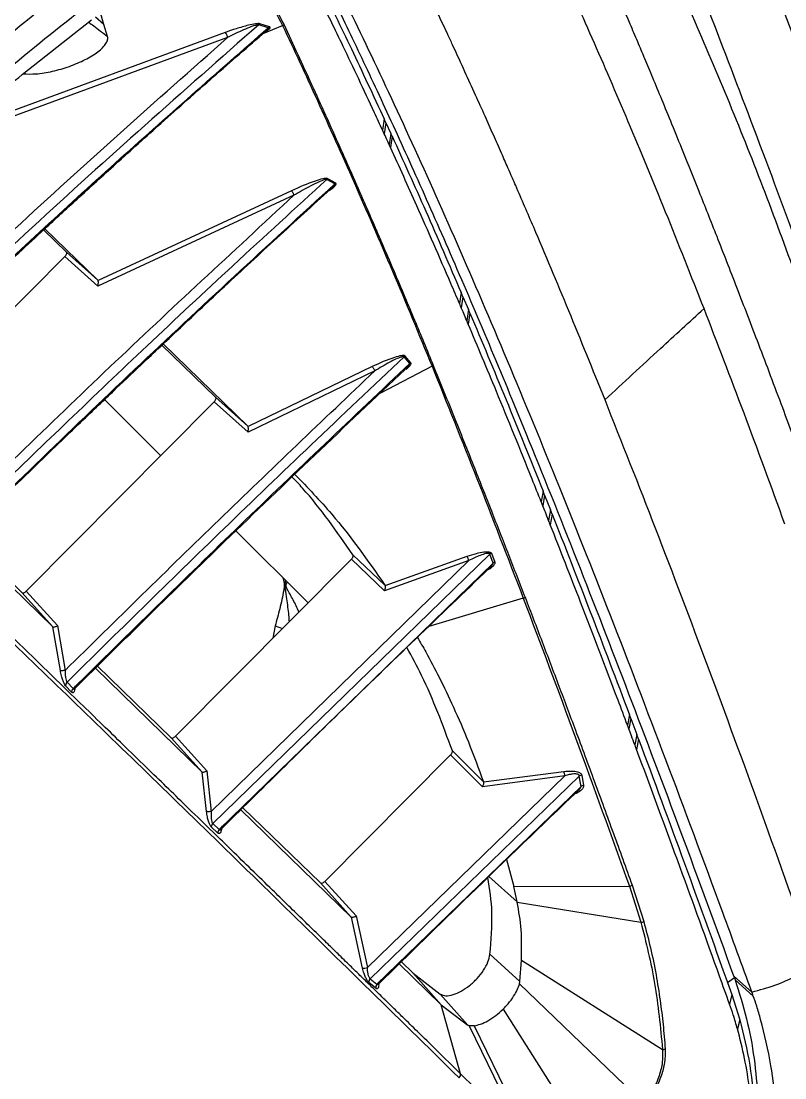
# Model space of a CAD drawing. Extents: x 943 to 1030, y 781 to 934.
# Drawn here: x 959.682 to 963.179, y 873.125 to 877.964 of the extents above; entities that cross this region are included whole.
import ezdxf

# ---------------------------------------------------------------- set-up
doc = ezdxf.new("R2010")
doc.units = 0
doc.header["$MEASUREMENT"] = 0
doc.layers.add('1', color=4, linetype='Continuous')

# ---------------------------------------------------------------- blocks, each defined once
blk = doc.blocks.new('AIRA')
at = {"layer": '1', "color": 3, "linetype": 'Continuous', "lineweight": 25}
for p, q in [((16.884, 74.7824), (16.8448, 74.8172)), ((16.884, 74.7824), (16.8666, 74.8432)), ((16.5094, 74.5533), (16.8262, 74.8039)), ((16.9006, 74.7287), (16.884, 74.7824)), ((17.6363, 74.7681), (17.5925, 74.7818)), ((17.6418, 74.7724), (17.5981, 74.7862)), ((17.6133, 74.742), (17.702, 74.7781)), ((17.4498, 74.7234), (16.1696, 74.253)), ((17.439, 74.7463), (16.1929, 74.2874)), ((17.6205, 74.7482), (17.6396, 74.7609)), ((18.1671, 74.3504), (18.1598, 74.2989)), ((18.175, 74.3333), (18.1671, 74.3504)), ((18.175, 74.3333), (18.1677, 74.2819)), ((18.175, 74.3333), (18.1977, 74.2838)), ((18.1977, 74.2838), (18.1904, 74.2324)), ((18.2036, 74.2709), (18.1977, 74.2838)), ((18.2036, 74.2709), (18.1963, 74.2195)), ((17.9091, 74.0768), (17.9045, 74.0732)), ((17.9404, 74.0526), (17.9045, 74.0732)), ((17.9451, 74.0562), (17.9091, 74.0768)), ((17.7541, 74.0008), (16.8567, 73.5846)), ((17.7427, 74.0218), (16.857, 73.6105)), ((16.8561, 73.6117), (16.6134, 73.8479)), ((16.7119, 73.7407), (16.6074, 73.8424)), ((15.8449, 72.8539), (16.7052, 73.72)), ((16.8567, 73.5846), (16.7052, 73.72)), ((16.8561, 73.6117), (16.7119, 73.7407)), ((16.8561, 73.6117), (16.857, 73.6105)), ((18.5198, 73.555), (18.5122, 73.5046)), ((18.5279, 73.5361), (18.5198, 73.555)), ((18.5279, 73.5361), (18.5202, 73.4857)), ((18.5279, 73.5361), (18.5527, 73.4779)), ((18.5527, 73.4779), (18.545, 73.4276)), ((18.5598, 73.461), (18.5521, 73.4107)), ((18.5599, 73.461), (18.5527, 73.4779)), ((17.3954, 73.0757), (17.1497, 73.3148)), ((17.5433, 72.9433), (17.1556, 73.3204)), ((18.2638, 73.2646), (18.2588, 73.2612)), ((18.2892, 73.2337), (18.2638, 73.2646)), ((18.1128, 73.2164), (17.5443, 72.9416)), ((18.3863, 73.2186), (18.1498, 73.0954)), ((18.2842, 73.2304), (18.2588, 73.2612)), ((18.1237, 73.1966), (17.5437, 72.9163)), ((17.5433, 72.9433), (17.3954, 73.0757)), ((16.5284, 72.1888), (17.3888, 73.055)), ((17.1442, 72.8085), (16.8869, 73.0659)), ((17.5437, 72.9163), (17.3888, 73.055)), ((17.5433, 72.9433), (17.5443, 72.9416)), ((18.8944, 72.6461), (18.886, 72.5972)), ((18.9019, 72.6273), (18.8944, 72.6461)), ((18.9019, 72.6273), (18.8935, 72.5784)), ((18.9019, 72.6273), (18.9283, 72.5609)), ((18.9283, 72.5609), (18.9198, 72.5122)), ((18.9361, 72.5411), (18.9277, 72.4924)), ((18.9361, 72.5411), (18.9283, 72.5609)), ((16.2409, 72.4414), (16.5076, 72.1819)), ((17.8185, 72.1342), (17.4884, 72.4644)), ((16.6497, 72.0246), (16.2309, 72.4316)), ((18.6506, 72.3576), (17.382, 71.1239)), ((18.1706, 72.2156), (18.0241, 72.3542)), ((18.1712, 72.2142), (18.5464, 72.3477)), ((18.6656, 72.3165), (18.6506, 72.3576)), ((18.658, 72.3613), (18.6731, 72.3203)), ((17.212, 71.5238), (18.0168, 72.3341)), ((17.3754, 71.1791), (18.5548, 72.3279)), ((18.6656, 72.3165), (17.4113, 71.0961)), ((18.169, 72.1903), (18.0168, 72.3341)), ((18.5548, 72.3279), (18.169, 72.1903)), ((18.1706, 72.2156), (18.1712, 72.2142)), ((16.5076, 72.1819), (16.6497, 72.0246)), ((16.5284, 72.1888), (16.6718, 72.0301)), ((18.8039, 72.1564), (18.3713, 72.026)), ((16.6506, 72.024), (16.6497, 72.0246)), ((16.6843, 71.8246), (16.6506, 72.024)), ((16.6718, 72.0301), (16.7065, 71.8254)), ((17.6676, 72.0287), (17.658, 71.9728)), ((17.6676, 72.0287), (17.702, 72.0169)), ((17.3332, 71.3599), (16.8446, 71.8351)), ((16.8544, 71.8446), (17.1912, 71.5169)), ((16.7151, 71.7711), (16.7425, 71.7418)), ((16.7086, 71.7547), (16.7051, 71.7594)), ((16.736, 71.7255), (16.7086, 71.7547)), ((19.2906, 71.6211), (19.2812, 71.5743)), ((19.2968, 71.6046), (19.2906, 71.6211)), ((19.2968, 71.6046), (19.2874, 71.5578)), ((19.2968, 71.6046), (19.3242, 71.5313)), ((17.212, 71.5238), (17.3556, 71.3651)), ((19.3242, 71.5313), (19.3148, 71.4847)), ((19.3322, 71.5101), (19.3242, 71.5313)), ((17.1912, 71.5169), (17.3332, 71.3599)), ((19.3322, 71.5101), (19.3227, 71.4635)), ((17.8956, 70.8588), (18.4712, 71.4383)), ((18.6175, 71.2923), (18.4712, 71.4383)), ((18.6217, 71.3147), (18.4792, 71.4571)), ((17.3343, 71.3592), (17.3332, 71.3599)), ((17.3535, 71.1792), (17.3343, 71.3592)), ((17.3556, 71.3651), (17.3754, 71.1791)), ((18.0901, 70.464), (18.9946, 71.3421)), ((19.0603, 71.3413), (18.1035, 70.4135)), ((18.9946, 71.3421), (18.6175, 71.2923)), ((18.6217, 71.3147), (18.9902, 71.3625)), ((19.0686, 71.2943), (19.0603, 71.3413)), ((19.072, 71.3452), (19.0805, 71.2981)), ((18.1342, 70.3877), (19.0686, 71.2943)), ((19.0528, 71.2734), (19.0604, 71.2799)), ((18.0163, 70.695), (17.5107, 71.1871)), ((17.5204, 71.1966), (17.8748, 70.8519)), ((17.4049, 71.0806), (17.3756, 71.1084)), ((17.382, 71.1239), (17.4113, 71.0961)), ((18.7271, 70.9588), (18.7601, 70.8358)), ((17.8748, 70.8519), (18.0163, 70.695)), ((17.8956, 70.8588), (18.0383, 70.7006)), ((18.6466, 70.8812), (18.7759, 70.7658)), ((18.7601, 70.8358), (19.2899, 70.8378)), ((18.7759, 70.7658), (18.7601, 70.8358)), ((19.2899, 70.8378), (19.3427, 70.6719)), ((19.3024, 70.8421), (19.3555, 70.6758)), ((18.7764, 70.7637), (18.7759, 70.7658)), ((18.7764, 70.7637), (19.3427, 70.6719)), ((18.0383, 70.7006), (18.0901, 70.464)), ((18.017, 70.6945), (18.0163, 70.695)), ((18.068, 70.4624), (18.017, 70.6945)), ((18.6515, 70.525), (18.7889, 70.4008)), ((18.4275, 70.2944), (18.2361, 70.4808)), ((18.2461, 70.4906), (18.3, 70.4382)), ((18.7889, 70.4008), (18.7957, 70.4984)), ((18.7957, 70.4984), (19.4416, 70.0892)), ((18.1035, 70.4135), (18.1342, 70.3877)), ((18.3, 70.4382), (18.4275, 70.2944)), ((18.3, 70.4382), (18.424, 70.3426)), ((19.7705, 70.4174), (19.7398, 70.3943)), ((19.7671, 70.427), (19.8507, 70.3525)), ((19.7671, 70.4269), (19.7705, 70.4174)), ((19.7705, 70.4174), (19.7737, 70.4084)), ((18.1282, 70.3697), (18.0975, 70.3956)), ((18.143, 70.3906), (18.1433, 70.39)), ((18.7868, 70.3901), (18.7889, 70.4008)), ((18.7868, 70.3901), (19.3589, 69.8406)), ((19.7737, 70.4085), (19.8572, 70.3341)), ((18.424, 70.3426), (18.5502, 70.2005)), ((19.7591, 70.3409), (19.7485, 70.297)), ((19.7591, 70.3409), (19.7957, 70.2256)), ((18.517, 69.9785), (18.4275, 70.2944)), ((18.4275, 70.2944), (18.5502, 70.2005)), ((18.7116, 70.2741), (19.1135, 69.6407)), ((19.7957, 70.2256), (19.7849, 70.1831)), ((18.5561, 70.1981), (18.5502, 70.2005)), ((18.5561, 70.1981), (18.7955, 69.7063)), ((18.5793, 70.1981), (18.5561, 70.1981)), ((18.5793, 70.1981), (18.841, 69.6619)), ((18.7955, 69.7063), (18.517, 69.9785))]:
    blk.add_line(p, q, dxfattribs=at)
for centre, radius, start, end in [((17.607, 74.7691), 0.0193, 117.6015, 138.7502), ((17.6509, 74.7553), 0.0194, 117.7995, 138.5675), ((17.6955, 74.7981), 0.0211, 288.1278, 307.8889), ((18.378, 73.2393), 0.0223, 291.918, 307.9047), ((18.6644, 72.3394), 0.0229, 106.2691, 127.0069), ((18.6793, 72.2982), 0.0229, 105.749, 126.8598), ((18.7981, 72.1789), 0.0232, 284.4101, 306.7574), ((16.7291, 71.7561), 0.0206, 132.971, 183.8218), ((16.7565, 71.7267), 0.0206, 133.008, 183.5123), ((18.9217, 71.3371), 0.0731, 3.9172, 20.3492), ((19.0732, 71.322), 0.0232, 92.8513, 123.6079), ((19.0815, 71.2749), 0.0232, 92.4031, 123.5699), ((17.3967, 71.1087), 0.0211, 134.139, 180.8769), ((17.426, 71.081), 0.0211, 134.1819, 180.9897), ((19.2885, 70.8622), 0.0244, 273.253, 304.6252), ((19.3421, 70.6968), 0.0249, 271.4545, 302.6079), ((18.0759, 70.5059), 0.0442, 259.7598, 288.7933), ((18.1183, 70.3986), 0.021, 134.6451, 188.117), ((18.149, 70.3728), 0.0209, 134.6256, 188.5571), ((19.4424, 70.1154), 0.0263, 268.0804, 295.8014), ((18.4968, 69.9745), 0.0205, 312.4724, 11.1642)]:
    blk.add_arc(centre, radius, start, end, dxfattribs=at)
for points in [[(20.3622, 72.6943), (20.2715, 72.98), (20.09, 73.5514), (19.775, 74.3749), (19.4289, 75.1729), (19.049, 75.9428), (18.6357, 76.684), (18.1918, 77.3984), (17.8686, 77.8497), (17.707, 78.0754)], [(18.424, 70.3426), (18.432, 70.3395), (18.4479, 70.3332), (18.4818, 70.3386), (18.5194, 70.3546), (18.5579, 70.3806), (18.5937, 70.4141), (18.623, 70.4518), (18.6443, 70.4907), (18.6491, 70.5135), (18.6515, 70.525)]]:
    blk.add_open_spline(points, degree=3, dxfattribs=at)
for points, knots in [([(19.4541, 77.8261), (19.4856, 77.7946), (19.5489, 77.7314), (19.6828, 77.5975), (19.846, 77.4342), (20.0418, 77.2385), (20.2688, 77.0114), (20.5273, 76.7529), (20.8168, 76.4634), (21.1371, 76.1431), (21.4874, 75.7928), (21.8667, 75.4135), (22.2741, 75.0061), (22.7086, 74.5717), (23.169, 74.1115), (23.6544, 73.6261), (24.1614, 73.1192), (24.5189, 72.7615), (24.6973, 72.5831)], [0, 0, 0, 0, 0.061083, 0.122572, 0.184434, 0.246622, 0.309083, 0.37177, 0.434634, 0.497627, 0.560698, 0.623793, 0.686861, 0.749849, 0.812706, 0.875381, 0.937829, 1, 1, 1, 1]), ([(16.7635, 77.6975), (16.438, 77.4073), (15.787, 76.8269), (14.8258, 75.9334), (13.8771, 75.0243), (12.943, 74.0988), (12.0242, 73.1586), (11.1221, 72.2041), (10.236, 71.2375), (9.661, 70.5833), (9.3735, 70.2562)], [0, 0, 0, 0, 0.125, 0.25, 0.375, 0.5, 0.625, 0.75, 0.875, 1, 1, 1, 1]), ([(20.5034, 72.5531), (20.423, 72.7768), (20.2622, 73.2241), (20.0354, 73.8409), (19.8196, 74.4163), (19.6165, 74.9451), (19.4279, 75.424), (19.2538, 75.8536), (19.0952, 76.2336), (18.9499, 76.5709), (18.8661, 76.7565), (18.8241, 76.8494)], [0, 0, 0, 0, 0.112326, 0.224545, 0.336805, 0.448957, 0.560973, 0.670583, 0.780088, 0.889936, 1, 1, 1, 1]), ([(20.8496, 72.5364), (20.7706, 72.7571), (20.6122, 73.1992), (20.3879, 73.8108), (20.1736, 74.3839), (19.9714, 74.9116), (19.7833, 75.3901), (19.6097, 75.8192), (19.4512, 76.1992), (19.3056, 76.537), (19.2215, 76.7228), (19.1794, 76.816)], [0, 0, 0, 0, 0.111331, 0.223023, 0.3353, 0.447792, 0.559856, 0.669701, 0.779534, 0.889566, 1, 1, 1, 1]), ([(17.9126, 76.6519), (17.5918, 76.4092), (16.9535, 75.9263), (16.0442, 75.1453), (15.1613, 74.3457), (14.3049, 73.5215), (13.474, 72.6841), (12.6644, 71.8362), (11.8848, 70.9679), (11.1301, 70.0685), (10.6622, 69.4397), (10.4269, 69.1234)], [0, 0, 0, 0, 0.113392, 0.225638, 0.337341, 0.448782, 0.560233, 0.669481, 0.778832, 0.888788, 1, 1, 1, 1]), ([(20.0885, 72.7668), (20.0562, 72.8542), (19.9866, 73.0423), (19.8846, 73.3122), (19.7844, 73.5732), (19.6936, 73.8059), (19.6118, 74.0124), (19.5432, 74.1831), (19.4863, 74.3228), (19.4399, 74.4357), (19.3985, 74.5356), (19.3617, 74.6235), (19.3272, 74.7055), (19.2879, 74.7979), (19.2405, 74.9085), (19.1838, 75.0394), (19.1209, 75.1823), (19.0522, 75.3357), (18.9782, 75.4978), (18.903, 75.6591), (18.8273, 75.8178), (18.7517, 75.9721), (18.6832, 76.1078), (18.6221, 76.2256), (18.583, 76.2991), (18.5573, 76.3465), (18.5452, 76.3688), (18.5331, 76.3909), (18.5209, 76.413), (18.5086, 76.4351), (18.4966, 76.4565), (18.4887, 76.4705), (18.485, 76.477)], [0, 0, 0, 0, 0.051222, 0.11028, 0.164997, 0.215365, 0.261382, 0.303053, 0.332746, 0.359755, 0.38408, 0.405722, 0.425019, 0.445903, 0.476395, 0.511269, 0.550526, 0.594169, 0.642201, 0.694622, 0.74438, 0.797535, 0.854089, 0.893278, 0.933948, 0.943284, 0.952687, 0.962135, 0.971612, 0.98125, 0.991199, 1, 1, 1, 1]), ([(18.3969, 76.174), (18.2652, 76.0854), (17.9989, 75.9062), (17.6017, 75.6241), (17.2018, 75.3284), (16.8001, 75.0184), (16.4085, 74.7031), (15.9602, 74.3274), (15.4514, 73.88), (14.8696, 73.339), (14.355, 72.834), (13.9157, 72.3844), (13.5603, 72.0082), (13.2221, 71.6376), (12.9012, 71.2732), (12.5878, 70.9043), (12.2149, 70.4484), (11.7912, 69.9015), (11.3335, 69.273), (11.0502, 68.8492), (10.9105, 68.6404)], [0, 0, 0, 0, 0.044709, 0.090349, 0.13691, 0.184379, 0.232745, 0.277954, 0.348418, 0.422679, 0.500679, 0.550525, 0.598903, 0.645795, 0.691185, 0.735062, 0.781563, 0.856423, 0.929252, 1, 1, 1, 1]), ([(19.6317, 73.4822), (19.5728, 73.6315), (19.455, 73.9303), (19.2842, 74.3418), (19.1185, 74.7255), (18.9528, 75.0923), (18.7886, 75.4382), (18.6349, 75.7449), (18.535, 75.9316), (18.4819, 76.0267), (18.4674, 76.0525), (18.453, 76.0779), (18.4387, 76.1028), (18.4244, 76.1276), (18.4105, 76.1514), (18.4013, 76.1668), (18.3969, 76.174)], [0, 0, 0, 0, 0.125105, 0.25021, 0.375318, 0.500431, 0.64056, 0.780705, 0.904085, 0.917936, 0.931792, 0.945628, 0.959395, 0.973185, 0.98731, 1, 1, 1, 1]), ([(17.7744, 75.2218), (17.815, 75.1409), (17.8975, 74.9768), (18.03, 74.7026), (18.1711, 74.4019), (18.3214, 74.0715), (18.4805, 73.7107), (18.6457, 73.3241), (18.835, 72.8676), (19.0473, 72.3383), (19.2842, 71.7274), (19.5231, 71.0941), (19.6862, 70.6481), (19.7671, 70.427)], [0, 0, 0, 0, 0.073434, 0.149042, 0.226912, 0.307125, 0.389668, 0.474472, 0.55786, 0.670736, 0.782355, 0.892082, 1, 1, 1, 1]), ([(19.1783, 73.0644), (19.1227, 73.2017), (19.012, 73.4756), (18.8906, 73.7638), (18.8103, 73.9507), (18.7779, 74.0255), (18.7524, 74.084), (18.7308, 74.1335), (18.7016, 74.1999), (18.6667, 74.2788), (18.627, 74.3677), (18.5836, 74.4641), (18.5349, 74.571), (18.4933, 74.6615), (18.4607, 74.7316), (18.4391, 74.7779), (18.4186, 74.8215), (18.399, 74.863), (18.3802, 74.9025), (18.3533, 74.9589), (18.32, 75.0282), (18.2821, 75.1062), (18.2496, 75.1722), (18.23, 75.2118), (18.221, 75.2299)], [0, 0, 0, 0, 0.159638, 0.318415, 0.359826, 0.401157, 0.416576, 0.437532, 0.46746, 0.506317, 0.545815, 0.591526, 0.643402, 0.701391, 0.726608, 0.750159, 0.772861, 0.794715, 0.815726, 0.835897, 0.885812, 0.929774, 0.967826, 1, 1, 1, 1]), ([(19.8507, 70.3525), (19.8062, 70.4745), (19.6726, 70.8406), (19.4555, 71.4226), (19.2018, 72.0838), (18.9551, 72.7049), (18.7168, 73.2824), (18.4869, 73.8165), (18.2669, 74.3052), (18.0564, 74.7537), (17.927, 75.0136), (17.8623, 75.1434)], [0, 0, 0, 0, 0.059169, 0.177623, 0.296079, 0.414529, 0.53298, 0.649693, 0.766504, 0.883304, 1, 1, 1, 1]), ([(17.5106, 75.0551), (17.5307, 75.0341), (17.5542, 75.0094), (17.5898, 74.9652), (17.6385, 74.9002), (17.6758, 74.8286), (17.702, 74.7781)], [0, 0, 0, 0, 0.268602, 0.314799, 0.517091, 1, 1, 1, 1]), ([(17.5179, 75.059), (17.5438, 75.0309), (17.5934, 74.9771), (17.6565, 74.8842), (17.6911, 74.8157), (17.7084, 74.7815)], [0, 0, 0, 0, 0.352702, 0.676087, 1, 1, 1, 1]), ([(16.2378, 74.4039), (16.3624, 74.5098), (16.613, 74.7227), (16.8726, 74.9224), (17.0032, 75.0228)], [0, 0, 0, 0, 0.497118, 1, 1, 1, 1]), ([(17.8754, 74.963), (17.922, 74.8677), (18.0158, 74.676), (18.1165, 74.4594), (18.1671, 74.3504)], [0, 0, 0, 0, 0.496775, 1, 1, 1, 1]), ([(18.1598, 74.2989), (18.1476, 74.3255), (18.0861, 74.4585), (17.9874, 74.6678), (17.9052, 74.8358), (17.8684, 74.9108)], [0, 0, 0, 0, 0.121464, 0.607373, 1, 1, 1, 1]), ([(17.5925, 74.7818), (17.2444, 74.475), (16.5482, 73.8613), (15.8793, 73.217), (15.5449, 72.8948)], [0, 0, 0, 0, 0.500027, 1, 1, 1, 1]), ([(15.5706, 72.8651), (15.7953, 73.0819), (16.2447, 73.5155), (16.9326, 74.151), (17.4017, 74.5624), (17.6363, 74.7681)], [0, 0, 0, 0, 0.333307, 0.666645, 1, 1, 1, 1]), ([(16.8142, 74.7944), (16.8218, 74.7883), (16.8506, 74.7652), (16.8794, 74.7441), (16.9006, 74.7287)], [0, 0, 0, 0, 0.265229, 1, 1, 1, 1]), ([(17.5925, 74.7818), (17.5916, 74.7819), (17.5897, 74.7819), (17.5847, 74.781), (17.5748, 74.7784), (17.5535, 74.771), (17.5099, 74.7536), (17.4739, 74.7355), (17.4498, 74.7234)], [0, 0, 0, 0, 0.025396, 0.052602, 0.110525, 0.232984, 0.486334, 1, 1, 1, 1]), ([(17.5981, 74.7862), (17.597, 74.7865), (17.5946, 74.787), (17.5878, 74.7871), (17.5718, 74.7856), (17.5377, 74.7785), (17.5084, 74.7693), (17.4898, 74.7635)], [0, 0, 0, 0, 0.046267, 0.103878, 0.219296, 0.503576, 1, 1, 1, 1]), ([(17.6365, 74.7627), (17.637, 74.7634), (17.638, 74.7647), (17.6386, 74.7664), (17.6382, 74.7677), (17.6369, 74.768), (17.6363, 74.7681)], [0, 0, 0, 0, 0.26891, 0.521985, 0.761428, 1, 1, 1, 1]), ([(17.6396, 74.7609), (17.641, 74.7623), (17.6433, 74.7645), (17.645, 74.7676), (17.6453, 74.7698), (17.6441, 74.7715), (17.6426, 74.7721), (17.6418, 74.7724)], [0, 0, 0, 0, 0.30946, 0.469622, 0.698631, 0.847488, 1, 1, 1, 1]), ([(17.702, 74.7781), (17.7545, 74.6658), (17.8593, 74.4412), (18.0285, 74.0632), (18.2044, 73.6594), (18.3256, 73.3655), (18.3863, 73.2186)], [0, 0, 0, 0, 0.249996, 0.499995, 0.749996, 1, 1, 1, 1]), ([(17.7084, 74.7815), (17.7502, 74.6917), (17.8325, 74.5146), (17.9335, 74.2906), (18.0048, 74.1301), (18.0458, 74.0371), (18.0861, 73.945), (18.1228, 73.8605), (18.1635, 73.7662), (18.2088, 73.6602), (18.259, 73.5417), (18.3055, 73.4305), (18.3487, 73.3264), (18.3773, 73.2566), (18.3916, 73.2217)], [0, 0, 0, 0, 0.200875, 0.396231, 0.456503, 0.516239, 0.57544, 0.630724, 0.673355, 0.748347, 0.821887, 0.882771, 0.941398, 1, 1, 1, 1]), ([(15.5227, 72.9413), (15.8378, 73.245), (16.4682, 73.8525), (17.1226, 74.4331), (17.4498, 74.7234)], [0, 0, 0, 0, 0.49994, 1, 1, 1, 1]), ([(15.5756, 72.8634), (15.6349, 72.9211), (15.7514, 73.0345), (15.9193, 73.1958), (16.0718, 73.3412), (16.2039, 73.4663), (16.3156, 73.5713), (16.4101, 73.6596), (16.5068, 73.7495), (16.6225, 73.8565), (16.7705, 73.9924), (16.9482, 74.1539), (17.1559, 74.3405), (17.3843, 74.5431), (17.5445, 74.6822), (17.6246, 74.7518)], [0, 0, 0, 0, 0.089081, 0.174945, 0.250517, 0.315799, 0.370791, 0.415491, 0.454957, 0.512982, 0.585073, 0.67123, 0.771455, 0.885746, 1, 1, 1, 1]), ([(16.5143, 74.5572), (16.5333, 74.5564), (16.5743, 74.5547), (16.6495, 74.5676), (16.7275, 74.5903), (16.8003, 74.6215), (16.8599, 74.658), (16.891, 74.6896), (16.9025, 74.7132), (16.9012, 74.7235), (16.9006, 74.7287)], [0, 0, 0, 0, 0.119158, 0.258098, 0.401201, 0.5484, 0.698034, 0.849543, 0.925008, 1, 1, 1, 1]), ([(17.4898, 74.7635), (17.4857, 74.7623), (17.4683, 74.7574), (17.4517, 74.7511), (17.439, 74.7463)], [0, 0, 0, 0, 0.237205, 1, 1, 1, 1]), ([(17.439, 74.7463), (17.4394, 74.7458), (17.4402, 74.7449), (17.4421, 74.7421), (17.4445, 74.7376), (17.4469, 74.732), (17.4486, 74.7272), (17.4494, 74.7247), (17.4498, 74.7234)], [0, 0, 0, 0, 0.136704, 0.266943, 0.500002, 0.733059, 0.863297, 1, 1, 1, 1]), ([(17.6244, 74.7521), (17.6252, 74.7527), (17.6303, 74.7561), (17.6337, 74.7597), (17.6365, 74.7627)], [0, 0, 0, 0, 0.173586, 1, 1, 1, 1]), ([(15.7489, 73.8905), (15.8362, 73.9707), (16.0037, 74.1247), (16.2577, 74.3456), (16.4255, 74.4841), (16.5094, 74.5533)], [0, 0, 0, 0, 0.352419, 0.676072, 1, 1, 1, 1]), ([(18.1677, 74.2819), (18.1667, 74.2841), (18.164, 74.2898), (18.1614, 74.2954), (18.1598, 74.2989)], [0, 0, 0, 0, 0.390615, 1, 1, 1, 1]), ([(18.1904, 74.2324), (18.1873, 74.2391), (18.1797, 74.2557), (18.1722, 74.2721), (18.1677, 74.2819)], [0, 0, 0, 0, 0.4074614, 1, 1, 1, 1]), ([(18.1963, 74.2195), (18.1954, 74.2214), (18.1934, 74.2257), (18.1915, 74.23), (18.1904, 74.2324)], [0, 0, 0, 0, 0.439003, 1, 1, 1, 1]), ([(18.2036, 74.2709), (18.2547, 74.1583), (18.3577, 73.9309), (18.4655, 73.6811), (18.5198, 73.555)], [0, 0, 0, 0, 0.495566, 1, 1, 1, 1]), ([(18.5121, 73.5046), (18.499, 73.5353), (18.433, 73.6892), (18.3265, 73.9323), (18.2363, 74.1313), (18.1963, 74.2195)], [0, 0, 0, 0, 0.122208, 0.611082, 1, 1, 1, 1]), ([(16.0984, 72.3639), (16.1966, 72.4601), (16.4032, 72.6626), (16.7306, 72.9785), (17.091, 73.3213), (17.485, 73.6903), (17.7612, 73.9424), (17.9045, 74.0732)], [0, 0, 0, 0, 0.165885, 0.348821, 0.548819, 0.765883, 1, 1, 1, 1]), ([(17.9404, 74.0526), (17.6335, 73.7708), (17.0197, 73.2072), (16.423, 72.6251), (16.1246, 72.3341)], [0, 0, 0, 0, 0.500025, 1, 1, 1, 1]), ([(17.9091, 74.0768), (17.9081, 74.0772), (17.9056, 74.0782), (17.8978, 74.0781), (17.8797, 74.0751), (17.8256, 74.0588), (17.7785, 74.0378), (17.7427, 74.0218)], [0, 0, 0, 0, 0.032067, 0.075182, 0.158067, 0.359041, 1, 1, 1, 1]), ([(17.9045, 74.0732), (17.9041, 74.0733), (17.9033, 74.0735), (17.9011, 74.0734), (17.8905, 74.0714), (17.8657, 74.0608), (17.8173, 74.0378), (17.7795, 74.0156), (17.7541, 74.0008)], [0, 0, 0, 0, 0.012072, 0.024808, 0.051838, 0.232455, 0.48621, 1, 1, 1, 1]), ([(17.9131, 74.0213), (17.9169, 74.0236), (17.9294, 74.031), (17.9399, 74.041), (17.9456, 74.0488), (17.9469, 74.0518), (17.9472, 74.0544), (17.9458, 74.0557), (17.9451, 74.0562)], [0, 0, 0, 0, 0.199571, 0.658666, 0.765236, 0.826099, 0.920289, 1, 1, 1, 1]), ([(17.9218, 74.0296), (17.9226, 74.0302), (17.9283, 74.0347), (17.9351, 74.0412), (17.9407, 74.0481), (17.9416, 74.0509), (17.9413, 74.0521), (17.9407, 74.0524), (17.9404, 74.0526)], [0, 0, 0, 0, 0.079749, 0.573648, 0.801216, 0.903749, 0.952213, 1, 1, 1, 1]), ([(17.9451, 74.0562), (17.9443, 74.0557), (17.9426, 74.0547), (17.9412, 74.0533), (17.9404, 74.0526)], [0, 0, 0, 0, 0.491159, 1, 1, 1, 1]), ([(16.0829, 72.4141), (16.3579, 72.6823), (16.9078, 73.219), (17.472, 73.7401), (17.7541, 74.0008)], [0, 0, 0, 0, 0.499948, 1, 1, 1, 1]), ([(16.1311, 72.3338), (16.1832, 72.3849), (16.2859, 72.4858), (16.4338, 72.6298), (16.5684, 72.7602), (16.685, 72.8726), (16.7834, 72.967), (16.8665, 73.0465), (16.9595, 73.1351), (17.0809, 73.2502), (17.2461, 73.4059), (17.4487, 73.5952), (17.6778, 73.8072), (17.8402, 73.955), (17.922, 74.0294)], [0, 0, 0, 0, 0.088768, 0.175087, 0.251059, 0.316685, 0.371967, 0.416902, 0.456576, 0.528268, 0.620324, 0.732743, 0.865525, 1, 1, 1, 1]), ([(17.7427, 74.0218), (17.7435, 74.0208), (17.7451, 74.0187), (17.7481, 74.0134), (17.7513, 74.0073), (17.7532, 74.003), (17.7541, 74.0008)], [0, 0, 0, 0, 0.265123, 0.500012, 0.734887, 1, 1, 1, 1]), ([(16.7052, 73.72), (16.7069, 73.7219), (16.7103, 73.7258), (16.7132, 73.7319), (16.7141, 73.7374), (16.7127, 73.7396), (16.7119, 73.7407)], [0, 0, 0, 0, 0.24841, 0.497928, 0.747035, 1, 1, 1, 1]), ([(16.8567, 73.5846), (16.8572, 73.5877), (16.8581, 73.5931), (16.8584, 73.6008), (16.8582, 73.6069), (16.8574, 73.6094), (16.857, 73.6105)], [0, 0, 0, 0, 0.308037, 0.533684, 0.781319, 1, 1, 1, 1]), ([(18.5202, 73.4857), (18.5191, 73.4882), (18.5165, 73.4945), (18.5138, 73.5008), (18.5122, 73.5046)], [0, 0, 0, 0, 0.396342, 1, 1, 1, 1]), ([(18.545, 73.4276), (18.5403, 73.4385), (18.5321, 73.4579), (18.5238, 73.4772), (18.5202, 73.4857)], [0, 0, 0, 0, 0.560161, 1, 1, 1, 1]), ([(18.5598, 73.461), (18.6147, 73.3307), (18.7244, 73.0697), (18.8377, 72.7874), (18.8944, 72.6461)], [0, 0, 0, 0, 0.499515, 1, 1, 1, 1]), ([(19.1782, 73.0643), (19.2626, 73.1426), (19.4133, 73.2824), (19.565, 73.4211), (19.6317, 73.4822)], [0, 0, 0, 0, 0.56, 1, 1, 1, 1]), ([(20.0018, 72.4955), (19.9391, 72.667), (19.8136, 73.0101), (19.6924, 73.3248), (19.6317, 73.4822)], [0, 0, 0, 0, 0.4999209, 1, 1, 1, 1]), ([(18.5521, 73.4107), (18.5511, 73.4131), (18.5487, 73.4187), (18.5464, 73.4243), (18.545, 73.4276)], [0, 0, 0, 0, 0.415452, 1, 1, 1, 1]), ([(18.886, 72.5972), (18.8722, 72.6318), (18.8032, 72.8047), (18.6912, 73.0802), (18.595, 73.3088), (18.5521, 73.4107)], [0, 0, 0, 0, 0.121707, 0.608576, 1, 1, 1, 1]), ([(18.2638, 73.2646), (18.2631, 73.2652), (18.2616, 73.2665), (18.2584, 73.267), (18.2557, 73.2672), (18.2521, 73.2672), (18.2387, 73.2657), (18.19, 73.2521), (18.1463, 73.2319), (18.1128, 73.2164)], [0, 0, 0, 0, 0.031082, 0.06899, 0.077215, 0.093111, 0.147152, 0.345395, 1, 1, 1, 1]), ([(18.2588, 73.2612), (18.1166, 73.127), (17.8401, 72.8663), (17.4415, 72.4827), (17.0691, 72.1203), (16.8304, 71.8849), (16.7151, 71.7711)], [0, 0, 0, 0, 0.2735021, 0.5313324, 0.7734945, 1, 1, 1, 1]), ([(18.2842, 73.2304), (18.0248, 72.9848), (17.5061, 72.4937), (16.997, 71.9924), (16.7425, 71.7418)], [0, 0, 0, 0, 0.500017, 1, 1, 1, 1]), ([(18.1128, 73.2164), (18.1136, 73.2153), (18.1151, 73.2133), (18.1179, 73.2083), (18.1209, 73.2027), (18.1227, 73.1987), (18.1237, 73.1966)], [0, 0, 0, 0, 0.264064, 0.500004, 0.735939, 1, 1, 1, 1]), ([(18.2588, 73.2612), (18.2586, 73.2614), (18.2582, 73.2619), (18.2566, 73.2623), (18.2527, 73.2622), (18.2312, 73.2564), (18.186, 73.2338), (18.1465, 73.2102), (18.1237, 73.1966)], [0, 0, 0, 0, 0.011879, 0.024081, 0.049938, 0.106745, 0.482651, 1, 1, 1, 1]), ([(18.2625, 73.2039), (18.2641, 73.2051), (18.2703, 73.2102), (18.2775, 73.2176), (18.2831, 73.2248), (18.2845, 73.228), (18.2846, 73.2295), (18.2843, 73.2301), (18.2842, 73.2304)], [0, 0, 0, 0, 0.1443763, 0.5988611, 0.811727, 0.9096392, 0.9557155, 1, 1, 1, 1]), ([(18.2672, 73.2033), (18.2739, 73.2092), (18.2832, 73.2173), (18.2894, 73.2269), (18.2906, 73.2313), (18.2896, 73.233), (18.2892, 73.2337)], [0, 0, 0, 0, 0.565882, 0.77708, 0.903783, 1, 1, 1, 1]), ([(18.2892, 73.2337), (18.2884, 73.2333), (18.2866, 73.2323), (18.285, 73.231), (18.2842, 73.2304)], [0, 0, 0, 0, 0.491139, 1, 1, 1, 1]), ([(18.3863, 73.2186), (18.4543, 73.0496), (18.5904, 72.7116), (18.7327, 72.3415), (18.8039, 72.1564)], [0, 0, 0, 0, 0.500001, 1, 1, 1, 1]), ([(18.3916, 73.2217), (18.408, 73.1816), (18.4408, 73.1011), (18.4897, 72.9796), (18.5362, 72.8635), (18.5799, 72.7535), (18.6199, 72.6525), (18.6717, 72.5209), (18.7349, 72.3595), (18.7866, 72.2259), (18.812, 72.1603)], [0, 0, 0, 0, 0.1201, 0.241391, 0.35664, 0.456541, 0.555683, 0.641741, 0.824069, 1, 1, 1, 1]), ([(16.7065, 71.8254), (16.9407, 72.056), (17.4091, 72.5172), (17.8855, 72.9701), (18.1237, 73.1966)], [0, 0, 0, 0, 0.499964, 1, 1, 1, 1]), ([(16.7461, 71.7385), (16.976, 71.9651), (17.4768, 72.4586), (17.987, 72.942), (18.263, 73.2034)], [0, 0, 0, 0, 0.4592408, 1, 1, 1, 1]), ([(17.3888, 73.055), (17.3905, 73.0569), (17.3939, 73.0608), (17.3967, 73.0669), (17.3977, 73.0724), (17.3962, 73.0746), (17.3954, 73.0757)], [0, 0, 0, 0, 0.246576, 0.494874, 0.745003, 1, 1, 1, 1]), ([(20.1441, 70.476), (20.0606, 70.7113), (19.8928, 71.1838), (19.6491, 71.8469), (19.4096, 72.4806), (19.2554, 72.8697), (19.1783, 73.0644)], [0, 0, 0, 0, 0.247343, 0.496757, 0.748239, 1, 1, 1, 1]), ([(17.5437, 72.9163), (17.5441, 72.9191), (17.5449, 72.9243), (17.5453, 72.9318), (17.5452, 72.938), (17.5446, 72.9404), (17.5443, 72.9416)], [0, 0, 0, 0, 0.279642, 0.540482, 0.780445, 1, 1, 1, 1]), ([(18.517, 69.9785), (18.4803, 70.0143), (18.4139, 70.0793), (18.3262, 70.1651), (18.2596, 70.2301), (18.2137, 70.2749), (18.1866, 70.3014), (18.1612, 70.3261), (18.131, 70.3557), (18.091, 70.3947), (18.0513, 70.4335), (18.0061, 70.4775), (17.959, 70.5235), (17.9068, 70.5744), (17.8519, 70.6279), (17.7892, 70.6891), (17.7229, 70.7538), (17.6456, 70.8291), (17.5612, 70.9113), (17.4704, 70.9997), (17.3742, 71.0933), (17.278, 71.1869), (17.1805, 71.2817), (17.0842, 71.3754), (16.9874, 71.4695), (16.8868, 71.5673), (16.7857, 71.6654), (16.6778, 71.7701), (16.5673, 71.8774), (16.4559, 71.9854), (16.3468, 72.0911), (16.2401, 72.1943), (16.0719, 72.3571), (15.8427, 72.5784), (15.6631, 72.7511), (15.5716, 72.8391)], [0, 0, 0, 0, 0.031102, 0.056282, 0.075541, 0.088878, 0.096293, 0.099337, 0.111164, 0.122963, 0.134733, 0.146474, 0.1633, 0.177064, 0.193684, 0.213162, 0.234458, 0.254875, 0.284974, 0.313681, 0.340995, 0.377161, 0.406953, 0.436616, 0.472631, 0.504105, 0.538698, 0.576408, 0.616164, 0.655115, 0.695362, 0.734534, 0.772763, 0.884269, 1, 1, 1, 1]), ([(18.5107, 69.9593), (18.3649, 70.1024), (18.0732, 70.3886), (17.6624, 70.7907), (17.2689, 71.1745), (16.8932, 71.5391), (16.533, 71.8875), (16.1894, 72.2189), (15.8635, 72.5323), (15.666, 72.7218), (15.5672, 72.8166)], [0, 0, 0, 0, 0.124992, 0.249991, 0.374994, 0.500001, 0.625009, 0.750013, 0.875011, 1, 1, 1, 1]), ([(18.0241, 72.3542), (17.951, 72.4598), (17.8646, 72.5845), (17.7622, 72.6939), (17.7465, 72.7106)], [0, 0, 0, 0, 0.8466508, 1, 1, 1, 1]), ([(17.7587, 72.7223), (17.816, 72.6629), (17.9665, 72.5067), (18.0925, 72.327), (18.1706, 72.2156)], [0, 0, 0, 0, 0.38036, 1, 1, 1, 1]), ([(18.8935, 72.5784), (18.8925, 72.581), (18.89, 72.5873), (18.8875, 72.5936), (18.886, 72.5972)], [0, 0, 0, 0, 0.414325, 1, 1, 1, 1]), ([(18.9198, 72.5122), (18.9149, 72.5246), (18.9061, 72.5467), (18.8974, 72.5687), (18.8935, 72.5784)], [0, 0, 0, 0, 0.559856, 1, 1, 1, 1]), ([(18.9361, 72.5411), (18.9941, 72.3935), (19.1105, 72.0974), (19.2304, 71.7801), (19.2906, 71.6211)], [0, 0, 0, 0, 0.498611, 1, 1, 1, 1]), ([(18.9277, 72.4924), (18.9266, 72.4951), (18.924, 72.5017), (18.9214, 72.5083), (18.9198, 72.5122)], [0, 0, 0, 0, 0.408361, 1, 1, 1, 1]), ([(19.2812, 71.5743), (19.2667, 71.6128), (19.1944, 71.805), (19.0758, 72.1154), (18.9738, 72.3751), (18.9277, 72.4924)], [0, 0, 0, 0, 0.120537, 0.602729, 1, 1, 1, 1]), ([(18.0168, 72.3341), (18.0184, 72.3359), (18.0216, 72.3395), (18.0245, 72.3453), (18.0257, 72.3506), (18.0247, 72.353), (18.0241, 72.3542)], [0, 0, 0, 0, 0.245463, 0.493027, 0.743949, 1, 1, 1, 1]), ([(18.5464, 72.3477), (18.5607, 72.3525), (18.586, 72.3609), (18.617, 72.3673), (18.6363, 72.3688), (18.6471, 72.3681), (18.6536, 72.3661), (18.6569, 72.3636), (18.6576, 72.3621), (18.658, 72.3613)], [0, 0, 0, 0, 0.361183, 0.637594, 0.749062, 0.842504, 0.92392, 0.961841, 1, 1, 1, 1]), ([(18.5548, 72.3279), (18.5541, 72.33), (18.5527, 72.3339), (18.5505, 72.3394), (18.5483, 72.3443), (18.5471, 72.3466), (18.5464, 72.3477)], [0, 0, 0, 0, 0.262302, 0.497575, 0.735622, 1, 1, 1, 1]), ([(18.6506, 72.3576), (18.6505, 72.3581), (18.6502, 72.3591), (18.6489, 72.3602), (18.6471, 72.3608), (18.6422, 72.3614), (18.6285, 72.3594), (18.5975, 72.3492), (18.572, 72.3365), (18.5548, 72.3279)], [0, 0, 0, 0, 0.02509, 0.050081, 0.07577, 0.102555, 0.218807, 0.472548, 1, 1, 1, 1]), ([(18.6731, 72.3203), (18.6733, 72.3185), (18.6738, 72.3147), (18.6684, 72.3056), (18.6579, 72.2939), (18.6441, 72.2864), (18.6376, 72.2828)], [0, 0, 0, 0, 0.137267, 0.299069, 0.66776, 1, 1, 1, 1]), ([(18.6443, 72.2914), (18.651, 72.2968), (18.6593, 72.3035), (18.6651, 72.3124), (18.6655, 72.3152), (18.6656, 72.3165)], [0, 0, 0, 0, 0.668939, 0.841731, 1, 1, 1, 1]), ([(17.4163, 71.0943), (17.6034, 71.2791), (18.0102, 71.6808), (18.4226, 72.0766), (18.6454, 72.2903)], [0, 0, 0, 0, 0.459998, 1, 1, 1, 1]), ([(17.7038, 72.249), (17.7053, 72.2423), (17.7077, 72.2314), (17.7103, 72.2125), (17.7035, 72.1715), (17.6905, 72.1091), (17.675, 72.0548), (17.6676, 72.0287)], [0, 0, 0, 0, 0.0912098, 0.1482597, 0.2513421, 0.6383786, 1, 1, 1, 1]), ([(17.7329, 72.0483), (17.7323, 72.0582), (17.7302, 72.0925), (17.7227, 72.143), (17.7158, 72.1885), (17.7129, 72.2166), (17.7152, 72.2294), (17.7164, 72.2363)], [0, 0, 0, 0, 0.162774, 0.560005, 0.796885, 0.889606, 1, 1, 1, 1]), ([(17.7771, 72.0928), (17.7688, 72.1112), (17.7527, 72.1469), (17.7287, 72.1847), (17.7187, 72.2073), (17.7176, 72.2157), (17.7199, 72.2228), (17.7223, 72.2278), (17.7232, 72.2296)], [0, 0, 0, 0, 0.41487, 0.799596, 0.861223, 0.891488, 0.961988, 1, 1, 1, 1]), ([(18.1712, 72.2142), (18.1714, 72.2131), (18.1717, 72.2107), (18.1715, 72.2049), (18.1706, 72.1978), (18.1695, 72.1929), (18.169, 72.1903)], [0, 0, 0, 0, 0.208753, 0.461631, 0.721587, 1, 1, 1, 1]), ([(16.5076, 72.1819), (16.5088, 72.1812), (16.511, 72.1798), (16.5166, 72.1808), (16.5227, 72.1837), (16.5265, 72.1871), (16.5284, 72.1888)], [0, 0, 0, 0, 0.255716, 0.50903, 0.754137, 1, 1, 1, 1]), ([(18.8039, 72.1564), (18.8832, 71.9465), (19.0417, 71.5267), (19.2071, 71.0674), (19.2899, 70.8378)], [0, 0, 0, 0, 0.4999991, 1, 1, 1, 1]), ([(18.812, 72.1603), (18.8381, 72.0926), (18.8895, 71.9588), (18.9665, 71.7554), (19.0464, 71.5421), (19.1294, 71.3176), (19.2158, 71.0814), (19.2737, 70.9214), (19.3024, 70.8421)], [0, 0, 0, 0, 0.163056, 0.322155, 0.477291, 0.654545, 0.828776, 1, 1, 1, 1]), ([(16.6506, 72.024), (16.6515, 72.0238), (16.6534, 72.0235), (16.6586, 72.0247), (16.665, 72.0269), (16.6695, 72.029), (16.6718, 72.0301)], [0, 0, 0, 0, 0.2322831, 0.4861826, 0.7325384, 1, 1, 1, 1]), ([(18.3196, 71.9761), (18.3324, 71.954), (18.3666, 71.8945), (18.4219, 71.7886), (18.4876, 71.6519), (18.5564, 71.493), (18.5992, 71.3762), (18.6217, 71.3147)], [0, 0, 0, 0, 0.107616, 0.28978, 0.499232, 0.735972, 1, 1, 1, 1]), ([(18.4792, 71.4571), (18.4357, 71.5747), (18.3747, 71.7392), (18.2945, 71.8875), (18.2716, 71.9298)], [0, 0, 0, 0, 0.714781, 1, 1, 1, 1]), ([(16.7065, 71.8254), (16.704, 71.8249), (16.6994, 71.8241), (16.6928, 71.8236), (16.6874, 71.8237), (16.6854, 71.8243), (16.6843, 71.8246)], [0, 0, 0, 0, 0.265116, 0.5, 0.734884, 1, 1, 1, 1]), ([(16.6929, 71.7891), (16.6917, 71.7927), (16.6881, 71.804), (16.6859, 71.8162), (16.6843, 71.8246)], [0, 0, 0, 0, 0.311957, 1, 1, 1, 1]), ([(16.7065, 71.8254), (16.7064, 71.82), (16.7061, 71.8092), (16.7078, 71.7934), (16.7102, 71.7817), (16.7128, 71.7744), (16.7143, 71.7722), (16.7151, 71.7711)], [0, 0, 0, 0, 0.260914, 0.518889, 0.767329, 0.885868, 1, 1, 1, 1]), ([(16.7051, 71.7594), (16.7038, 71.7616), (16.7005, 71.7674), (16.6962, 71.7778), (16.6937, 71.7863), (16.6929, 71.7891)], [0, 0, 0, 0, 0.281468, 0.762269, 1, 1, 1, 1]), ([(16.751, 71.7548), (16.7507, 71.7478), (16.7503, 71.7349), (16.7465, 71.7244), (16.7416, 71.721), (16.7378, 71.7241), (16.736, 71.7255)], [0, 0, 0, 0, 0.319154, 0.587321, 0.811624, 1, 1, 1, 1]), ([(16.7506, 71.7437), (16.7496, 71.7424), (16.7478, 71.74), (16.7449, 71.7398), (16.7433, 71.7411), (16.7425, 71.7418)], [0, 0, 0, 0, 0.408827, 0.709456, 1, 1, 1, 1]), ([(19.2874, 71.5578), (19.2864, 71.5606), (19.2843, 71.5661), (19.2823, 71.5716), (19.2812, 71.5743)], [0, 0, 0, 0, 0.5, 1, 1, 1, 1]), ([(17.1912, 71.5169), (17.1923, 71.5162), (17.1946, 71.5148), (17.2002, 71.5158), (17.2063, 71.5186), (17.2101, 71.5221), (17.212, 71.5238)], [0, 0, 0, 0, 0.256611, 0.510393, 0.754958, 1, 1, 1, 1]), ([(19.3148, 71.4847), (19.3097, 71.4984), (19.3005, 71.5228), (19.2914, 71.5471), (19.2874, 71.5578)], [0, 0, 0, 0, 0.559848, 1, 1, 1, 1]), ([(14.248, 71.5065), (14.2641, 71.491), (14.2976, 71.4585), (14.3514, 71.4065), (14.4107, 71.349), (14.476, 71.2858), (14.5473, 71.2167), (14.6288, 71.1376), (14.7129, 71.0561), (14.7976, 70.9739), (14.8767, 70.897), (14.9546, 70.8214), (15.0204, 70.7575), (15.0747, 70.7048), (15.1203, 70.6606), (15.1688, 70.6135), (15.2203, 70.5635), (15.275, 70.5105), (15.3584, 70.4296), (15.4698, 70.3215), (15.618, 70.1775), (15.7781, 70.0219), (15.951, 69.8535), (16.1265, 69.6826), (16.265, 69.5477), (16.3651, 69.4503), (16.4278, 69.3892), (16.4929, 69.3258), (16.5604, 69.26), (16.6304, 69.1919), (16.6881, 69.1356), (16.7326, 69.0922), (16.7704, 69.0554), (16.8209, 69.0061), (16.8897, 68.9391), (16.975, 68.856), (17.0771, 68.7563), (17.1519, 68.6835), (17.192, 68.6444)], [0, 0, 0, 0, 0.020725, 0.043459, 0.068203, 0.094956, 0.123719, 0.154491, 0.191833, 0.221797, 0.251605, 0.281257, 0.308509, 0.323986, 0.340419, 0.35781, 0.376156, 0.395459, 0.415718, 0.463883, 0.511317, 0.567458, 0.624789, 0.681766, 0.736941, 0.755717, 0.775071, 0.795005, 0.815518, 0.83661, 0.858281, 0.867298, 0.876345, 0.891857, 0.911979, 0.93671, 0.96605, 1, 1, 1, 1]), ([(14.2705, 71.5111), (14.3687, 71.4157), (14.5652, 71.2251), (14.889, 70.9096), (15.2307, 70.5764), (15.5898, 70.2268), (15.9647, 69.8614), (16.3588, 69.4782), (16.7714, 69.0779), (17.0645, 68.7932), (17.211, 68.6508)], [0, 0, 0, 0, 0.124988, 0.249985, 0.374989, 0.499998, 0.625005, 0.750009, 0.875008, 1, 1, 1, 1]), ([(19.3227, 71.4635), (19.3217, 71.4664), (19.319, 71.4735), (19.3164, 71.4806), (19.3148, 71.4847)], [0, 0, 0, 0, 0.413344, 1, 1, 1, 1]), ([(19.3322, 71.5101), (19.4018, 71.3227), (19.5414, 70.9467), (19.6864, 70.5433), (19.7591, 70.3409)], [0, 0, 0, 0, 0.498267, 1, 1, 1, 1]), ([(18.4712, 71.4383), (18.4726, 71.4399), (18.4756, 71.4432), (18.4784, 71.4484), (18.4799, 71.4534), (18.4795, 71.4559), (18.4792, 71.4571)], [0, 0, 0, 0, 0.246596, 0.494768, 0.745182, 1, 1, 1, 1]), ([(19.7485, 70.297), (19.7333, 70.3396), (19.657, 70.5527), (19.5137, 70.949), (19.3889, 71.2852), (19.3227, 71.4635)], [0, 0, 0, 0, 0.105034, 0.525213, 1, 1, 1, 1]), ([(17.3343, 71.3592), (17.3352, 71.3591), (17.3371, 71.3589), (17.3423, 71.36), (17.3487, 71.362), (17.3532, 71.364), (17.3556, 71.3651)], [0, 0, 0, 0, 0.229774, 0.481892, 0.730081, 1, 1, 1, 1]), ([(18.9902, 71.3625), (19.0024, 71.3637), (19.0193, 71.3653), (19.0404, 71.3634), (19.0522, 71.3609), (19.0613, 71.3574), (19.0672, 71.3535), (19.0708, 71.3494), (19.0716, 71.3466), (19.072, 71.3452)], [0, 0, 0, 0, 0.370556, 0.515351, 0.645811, 0.749903, 0.847104, 0.922809, 1, 1, 1, 1]), ([(19.0603, 71.3413), (19.0603, 71.3422), (19.0602, 71.344), (19.0587, 71.3464), (19.0563, 71.3483), (19.0517, 71.3501), (19.0445, 71.3512), (19.0315, 71.3511), (19.0144, 71.3483), (19.0013, 71.3442), (18.9946, 71.3421)], [0, 0, 0, 0, 0.055278, 0.109458, 0.164095, 0.220461, 0.339316, 0.465346, 0.728702, 1, 1, 1, 1]), ([(18.6217, 71.3147), (18.6219, 71.3134), (18.6222, 71.3108), (18.6212, 71.305), (18.6199, 71.2995), (18.6185, 71.2952), (18.6178, 71.2931), (18.6175, 71.2923)], [0, 0, 0, 0, 0.248486, 0.499088, 0.755003, 0.909387, 1, 1, 1, 1]), ([(19.0805, 71.2981), (19.0805, 71.2961), (19.0806, 71.2918), (19.0762, 71.2835), (19.0652, 71.2732), (19.0523, 71.2644), (19.0419, 71.2607), (19.0399, 71.26)], [0, 0, 0, 0, 0.130356, 0.276651, 0.551132, 0.912121, 1, 1, 1, 1]), ([(19.0604, 71.2799), (19.0626, 71.2823), (19.0666, 71.2869), (19.068, 71.2919), (19.0686, 71.2943)], [0, 0, 0, 0, 0.519397, 1, 1, 1, 1]), ([(18.1432, 70.3898), (18.2813, 70.5256), (18.5828, 70.8219), (18.888, 71.1144), (19.0533, 71.2729)], [0, 0, 0, 0, 0.458217, 1, 1, 1, 1]), ([(17.3756, 71.1084), (17.3744, 71.1098), (17.3719, 71.1127), (17.3673, 71.1212), (17.3621, 71.1349), (17.3568, 71.1555), (17.3547, 71.1708), (17.3535, 71.1792)], [0, 0, 0, 0, 0.120644, 0.245373, 0.458195, 0.700151, 1, 1, 1, 1]), ([(17.3754, 71.1791), (17.373, 71.1788), (17.3684, 71.1783), (17.362, 71.1781), (17.3566, 71.1784), (17.3546, 71.1789), (17.3535, 71.1792)], [0, 0, 0, 0, 0.264653, 0.499999, 0.735346, 1, 1, 1, 1]), ([(17.3754, 71.1791), (17.375, 71.1736), (17.374, 71.1627), (17.3748, 71.1464), (17.3769, 71.1344), (17.3795, 71.127), (17.3812, 71.1249), (17.382, 71.1239)], [0, 0, 0, 0, 0.26333, 0.522133, 0.769642, 0.887094, 1, 1, 1, 1]), ([(17.4235, 71.1125), (17.4228, 71.1051), (17.4215, 71.0917), (17.4165, 71.0806), (17.4109, 71.0766), (17.4068, 71.0794), (17.4049, 71.0806)], [0, 0, 0, 0, 0.327756, 0.598077, 0.816038, 1, 1, 1, 1]), ([(17.4113, 71.0961), (17.4122, 71.0955), (17.414, 71.0944), (17.4174, 71.0951), (17.4194, 71.0978), (17.4206, 71.0993)], [0, 0, 0, 0, 0.289971, 0.592177, 1, 1, 1, 1]), ([(17.8748, 70.8519), (17.8759, 70.8512), (17.8782, 70.8497), (17.8837, 70.8508), (17.8899, 70.8536), (17.8937, 70.8571), (17.8956, 70.8588)], [0, 0, 0, 0, 0.254703, 0.507491, 0.753213, 1, 1, 1, 1]), ([(18.6515, 70.525), (18.657, 70.5899), (18.6675, 70.7157), (18.6499, 70.8239), (18.6413, 70.8762)], [0, 0, 0, 0, 0.516285, 1, 1, 1, 1]), ([(18.7957, 70.4984), (18.7966, 70.5454), (18.7984, 70.639), (18.7837, 70.7223), (18.7764, 70.7637)], [0, 0, 0, 0, 0.502727, 1, 1, 1, 1]), ([(18.017, 70.6945), (18.0179, 70.6943), (18.0198, 70.6939), (18.0251, 70.695), (18.0315, 70.6972), (18.036, 70.6995), (18.0383, 70.7006)], [0, 0, 0, 0, 0.233759, 0.488642, 0.733812, 1, 1, 1, 1]), ([(19.3427, 70.6719), (19.3658, 70.58), (19.4121, 70.396), (19.4317, 70.1914), (19.4416, 70.0892)], [0, 0, 0, 0, 0.499993, 1, 1, 1, 1]), ([(19.3555, 70.6758), (19.3662, 70.6357), (19.3873, 70.556), (19.4119, 70.4348), (19.4308, 70.3175), (19.4448, 70.2045), (19.4509, 70.1293), (19.4539, 70.0918)], [0, 0, 0, 0, 0.219876, 0.437119, 0.636174, 0.818383, 1, 1, 1, 1]), ([(18.0975, 70.3956), (18.0962, 70.3969), (18.0935, 70.3995), (18.0883, 70.4071), (18.0818, 70.4195), (18.074, 70.4391), (18.0702, 70.454), (18.068, 70.4624)], [0, 0, 0, 0, 0.119805, 0.242117, 0.452938, 0.691232, 1, 1, 1, 1]), ([(18.1035, 70.4135), (18.1026, 70.4144), (18.1008, 70.4162), (18.0974, 70.4226), (18.0937, 70.4334), (18.0907, 70.4486), (18.0903, 70.4589), (18.0901, 70.464)], [0, 0, 0, 0, 0.115786, 0.234894, 0.482837, 0.739892, 1, 1, 1, 1]), ([(19.8507, 70.3525), (19.8863, 70.3619), (19.9576, 70.3807), (20.0243, 70.4119), (20.0578, 70.4275)], [0, 0, 0, 0, 0.499221, 1, 1, 1, 1]), ([(18.1417, 70.39), (18.1419, 70.3864), (18.1422, 70.377), (18.1393, 70.3692), (18.1344, 70.3657), (18.1302, 70.3684), (18.1282, 70.3697)], [0, 0, 0, 0, 0.204191, 0.516441, 0.779974, 1, 1, 1, 1]), ([(18.1428, 70.3902), (18.1418, 70.3888), (18.1401, 70.3865), (18.1371, 70.3861), (18.1352, 70.3872), (18.1342, 70.3877)], [0, 0, 0, 0, 0.412761, 0.711542, 1, 1, 1, 1]), ([(18.7116, 70.2741), (18.7195, 70.2821), (18.7376, 70.3009), (18.76, 70.3313), (18.7776, 70.3631), (18.7838, 70.3812), (18.7868, 70.3901)], [0, 0, 0, 0, 0.216044, 0.501812, 0.752075, 1, 1, 1, 1]), ([(19.7737, 70.4084), (19.7922, 70.3497), (19.8286, 70.2348), (19.8634, 70.0521), (19.8741, 69.9259), (19.8793, 69.864)], [0, 0, 0, 0, 0.347624, 0.680411, 1, 1, 1, 1]), ([(19.8573, 70.334), (19.856, 70.3375), (19.8539, 70.3437), (19.8516, 70.3498), (19.8507, 70.3525)], [0, 0, 0, 0, 0.5599999, 1, 1, 1, 1]), ([(19.891, 70.2271), (19.885, 70.2473), (19.8745, 70.2835), (19.8625, 70.3186), (19.8572, 70.334)], [0, 0, 0, 0, 0.56, 1, 1, 1, 1]), ([(18.5793, 70.1981), (18.5887, 70.2), (18.6078, 70.2038), (18.6423, 70.2201), (18.6782, 70.2433), (18.7005, 70.2638), (18.7116, 70.2741)], [0, 0, 0, 0, 0.247886, 0.498032, 0.749147, 1, 1, 1, 1]), ([(19.7849, 70.1831), (19.7786, 70.2047), (19.7673, 70.2434), (19.7543, 70.2806), (19.7485, 70.297)], [0, 0, 0, 0, 0.560267, 1, 1, 1, 1]), ([(19.7957, 70.2256), (19.8126, 70.1575), (19.8466, 70.0208), (19.8585, 69.8699), (19.8644, 69.7941)], [0, 0, 0, 0, 0.498217, 1, 1, 1, 1]), ([(19.963, 69.7886), (19.9621, 69.8016), (19.9571, 69.8789), (19.9398, 70.0296), (19.9082, 70.1573), (19.891, 70.2271)], [0, 0, 0, 0, 0.084046, 0.500033, 1, 1, 1, 1]), ([(19.8534, 69.7573), (19.8496, 69.8076), (19.8421, 69.9072), (19.8191, 70.0495), (19.7963, 70.1385), (19.7849, 70.1831)], [0, 0, 0, 0, 0.33684, 0.667853, 1, 1, 1, 1]), ([(19.4416, 70.0892), (19.4422, 70.0702), (19.4435, 70.0322), (19.4277, 69.969), (19.4008, 69.9041), (19.3729, 69.8618), (19.3589, 69.8406)], [0, 0, 0, 0, 0.249506, 0.499491, 0.749738, 1, 1, 1, 1]), ([(19.4539, 70.0918), (19.4539, 70.0712), (19.4538, 70.0324), (19.4365, 69.9681), (19.4091, 69.9029), (19.3802, 69.8594), (19.3657, 69.8375)], [0, 0, 0, 0, 0.26372, 0.496598, 0.746741, 1, 1, 1, 1])]:
    blk.add_open_spline(points, degree=3, knots=knots, dxfattribs=at)

msp = doc.modelspace()

# ---------------------------------------------------------------- block references
at = {"layer": '1'}
msp.add_blockref('AIRA', (943.1775, 803.1658), dxfattribs=at)

doc.saveas('drawing.dxf')
